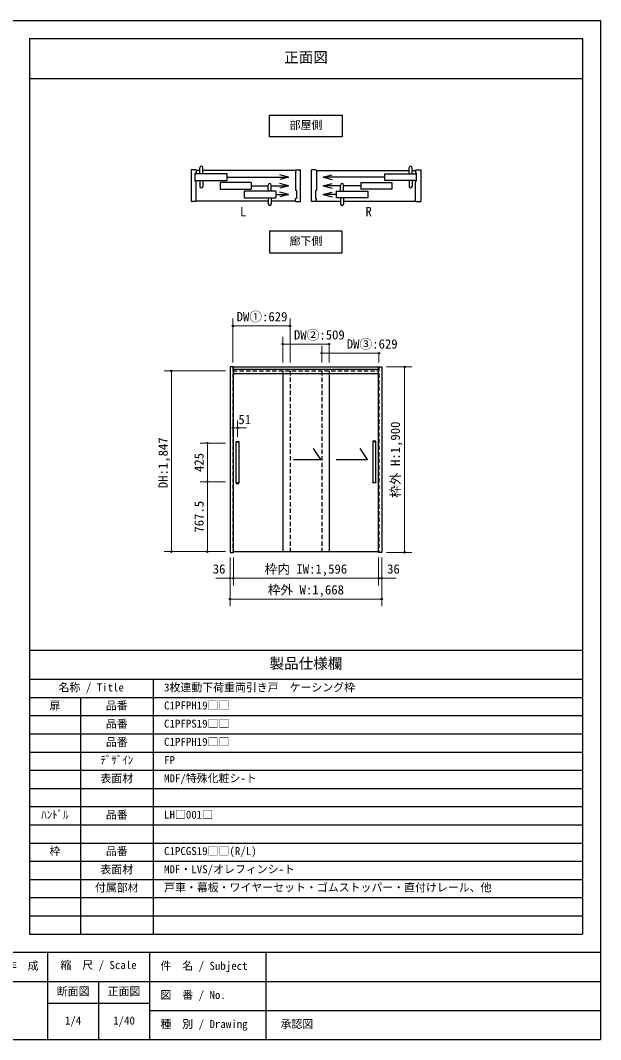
# Model space of a CAD drawing. Units: millimetres on the paper, enlarged 4 times, with parts at other scales. Extents: x -800 to 800, y -560 to 560.
# Drawn here: x 162 to 800, y -560 to 560 of the extents above; entities that cross this region are included whole.
import ezdxf
from ezdxf.enums import TextEntityAlignment as Align

# ---------------------------------------------------------------- set-up
doc = ezdxf.new("R2010")
doc.units = ezdxf.units.MM
doc.header["$LTSCALE"] = 4
doc.header["$PDMODE"] = 32
doc.header["$PDSIZE"] = 1.6
doc.linetypes.add('CHAIN_DOUBLE_DASH', pattern=[23.5, 12, -1.5, 3.5, -1.5, 3.5, -1.5])
doc.linetypes.add('DASHED1', pattern=[1.8, 1.2, -0.6])
doc.layers.add('0-0', color=7, linetype='Continuous', lineweight=25)
doc.layers.add('1-0', color=7, linetype='Continuous', lineweight=25)
doc.styles.add('ＭＳ ゴシック', font='')
doc.styles.get('ＭＳ ゴシック').set_extended_font_data('MS Gothic')

msp = doc.modelspace()

# ---------------------------------------------------------------- linework, layer by layer
at = {"layer": '0-0'}
for p, q in [((172, 540), (780, 540)), ((780, 540), (780, -444)), ((172, 496), (780, 496)), ((172, -132), (780, -132)), ((172, -164), (780, -164)), ((308, -164), (308, -444)), ((172, -184), (780, -184)), ((228, -184), (228, -444)), ((172, -204), (780, -204)), ((172, -224), (780, -224)), ((172, -244), (780, -244)), ((172, -264), (780, -264)), ((172, -284), (780, -284)), ((172, -304), (780, -304)), ((172, -324), (780, -324)), ((172, -344), (780, -344)), ((172, -364), (780, -364)), ((172, -384), (780, -384)), ((172, -404), (780, -404)), ((172, -424), (780, -424)), ((-800, -464), (800, -464)), ((192, -464), (192, -560)), ((304, -464), (304, -560)), ((432, -464), (432, -560)), ((-476, -496), (800, -496)), ((248, -496), (248, -560)), ((192, -520), (304, -520)), ((304, -528), (800, -528)), ((-800, -560), (800, -560))]:
    msp.add_line(p, q, dxfattribs=at)
for points in [[(-800, 560), (800, 560), (800, -560)], [(172, 540), (172, -444), (780, -444)]]:
    msp.add_lwpolyline(points, dxfattribs=at)
at = {"layer": '1-0'}
for p, q in [((349.76, 395.702), (349.76, 360.813)), ((354.879, 395.702), (349.76, 395.702)), ((354.323, 383.369), (354.323, 392.258)), ((354.323, 392.258), (355.435, 392.258)), ((355.435, 395.146), (354.879, 395.702)), ((355.435, 395.146), (355.435, 392.258)), ((359.323, 395.035), (355.435, 395.035)), ((359.323, 391.48), (359.323, 398.146)), ((362.657, 391.48), (362.657, 398.146)), ((464.286, 395.035), (362.657, 395.035)), ((464.881, 395.702), (470, 395.702)), ((470, 360.813), (470, 395.702)), ((482, 360.813), (482, 395.702)), ((487.119, 395.702), (482, 395.702)), ((487.714, 395.035), (589.343, 395.035)), ((589.343, 391.48), (589.343, 398.146)), ((592.677, 391.48), (592.677, 398.146)), ((592.677, 395.035), (596.565, 395.035)), ((596.565, 395.146), (597.121, 395.702)), ((596.565, 395.146), (596.565, 392.258)), ((597.677, 392.258), (596.565, 392.258)), ((597.121, 395.702), (602.24, 395.702)), ((597.677, 383.369), (597.677, 392.258)), ((602.24, 395.702), (602.24, 360.813)), ((389.323, 391.48), (354.323, 391.48)), ((354.323, 384.146), (389.323, 384.146)), ((354.323, 383.369), (355.435, 383.369)), ((355.435, 361.369), (355.435, 383.369)), ((359.323, 384.146), (359.323, 377.48)), ((362.657, 384.146), (362.657, 377.48)), ((381.615, 381.924), (381.615, 374.591)), ((415.615, 381.924), (381.615, 381.924)), ((389.323, 384.146), (389.323, 391.48)), ((389.323, 387.813), (456.905, 387.813)), ((415.615, 381.924), (415.615, 374.591)), ((456.905, 387.813), (447.246, 390.401)), ((456.905, 387.813), (447.246, 385.225)), ((456.905, 378.258), (447.246, 380.846)), ((495.095, 387.813), (504.754, 390.401)), ((495.095, 387.813), (504.754, 385.225)), ((562.677, 387.813), (495.095, 387.813)), ((495.095, 378.258), (504.754, 380.846)), ((536.385, 381.924), (570.385, 381.924)), ((536.385, 381.924), (536.385, 374.591)), ((562.677, 391.48), (597.677, 391.48)), ((562.677, 384.146), (562.677, 391.48)), ((597.677, 384.146), (562.677, 384.146)), ((570.385, 381.924), (570.385, 374.591)), ((589.343, 384.146), (589.343, 377.48)), ((592.677, 384.146), (592.677, 377.48)), ((596.565, 361.369), (596.565, 383.369)), ((597.677, 383.369), (596.565, 383.369)), ((381.615, 374.591), (415.615, 374.591)), ((415.615, 378.258), (434.573, 378.258)), ((434.573, 372.369), (434.573, 379.035)), ((437.906, 372.369), (437.906, 379.035)), ((437.906, 378.258), (456.905, 378.258)), ((442.906, 372.369), (442.906, 365.035)), ((456.905, 378.258), (447.246, 375.669)), ((456.905, 368.702), (447.246, 371.29)), ((465.437, 373.146), (464.325, 373.146)), ((465.437, 373.146), (465.437, 364.258)), ((486.563, 373.146), (486.563, 364.258)), ((486.563, 373.146), (487.675, 373.146)), ((495.095, 378.258), (504.754, 375.669)), ((514.094, 378.258), (495.095, 378.258)), ((495.095, 368.702), (504.754, 371.29)), ((509.094, 372.369), (509.094, 365.035)), ((514.094, 372.369), (514.094, 379.035)), ((517.427, 372.369), (517.427, 379.035)), ((536.385, 378.258), (517.427, 378.258)), ((570.385, 374.591), (536.385, 374.591)), ((354.879, 360.813), (349.76, 360.813)), ((354.879, 360.813), (355.435, 361.369)), ((434.573, 361.48), (355.435, 361.48)), ((434.573, 365.035), (434.573, 358.369)), ((437.906, 365.035), (437.906, 358.369)), ((464.286, 361.48), (437.906, 361.48)), ((442.906, 368.702), (456.905, 368.702)), ((456.905, 368.702), (447.246, 366.114)), ((464.325, 361.369), (464.325, 364.258)), ((465.437, 364.258), (464.325, 364.258)), ((464.325, 361.369), (464.881, 360.813)), ((464.881, 360.813), (470, 360.813)), ((487.119, 360.813), (482, 360.813)), ((486.563, 364.258), (487.675, 364.258)), ((487.675, 361.369), (487.119, 360.813)), ((487.675, 361.369), (487.675, 364.258)), ((487.714, 361.48), (514.094, 361.48)), ((495.095, 368.702), (504.754, 366.114)), ((509.094, 368.702), (495.095, 368.702)), ((514.094, 365.035), (514.094, 358.369)), ((517.427, 365.035), (517.427, 358.369)), ((517.427, 361.48), (596.565, 361.48)), ((597.121, 360.813), (596.565, 361.369)), ((597.121, 360.813), (602.24, 360.813)), ((555.81, 179.233), (558.21, 179.233)), ((555.81, -24.567), (555.81, 179.233)), ((396.21, 176.833), (555.81, 176.833)), ((396.21, 175.633), (396.21, 170.633)), ((396.21, 171.833), (555.81, 171.833)), ((450.56, 174.733), (450.561, -23.767)), ((501.46, 174.733), (501.461, -23.767)), ((399.311, 51.783), (399.311, 96.683)), ((552.71, 52.283), (552.71, 97.183)), ((395.711, -23.767), (556.31, -23.767))]:
    msp.add_line(p, q, dxfattribs=at)
at = {"layer": '1-0', "color": 4, "lineweight": 9}
for p, q in [((395.71, 232.233), (395.71, 184.233)), ((395.71, 224.233), (458.61, 224.233)), ((458.61, 232.233), (458.61, 184.233)), ((450.56, 212.233), (450.56, 184.233)), ((450.56, 204.233), (501.46, 204.233)), ((493.411, 202.233), (493.411, 184.233)), ((501.46, 204.233), (501.46, 184.233)), ((493.411, 194.233), (556.311, 194.233)), ((556.311, 194.233), (556.311, 184.233)), ((592.41, 179.233), (564.41, 179.233)), ((584.41, -24.567), (584.41, 179.233)), ((320.098, 174.733), (387.577, 174.733)), ((328.098, -23.767), (328.098, 174.733)), ((395.711, 120.233), (395.711, 102.233)), ((395.711, 112.233), (410.811, 112.233)), ((400.811, 120.233), (400.811, 102.233)), ((359.61, 95.483), (387.577, 95.483)), ((367.61, 52.983), (367.61, 95.483)), ((359.61, 52.983), (387.577, 52.983)), ((367.61, -23.767), (367.61, 52.983)), ((320.098, -23.767), (387.577, -23.767)), ((359.61, -23.767), (387.577, -23.767)), ((392.61, -61.023), (392.61, -30.165)), ((396.21, -61.023), (396.21, -30.165)), ((555.81, -61.023), (555.81, -30.165)), ((559.41, -61.023), (559.41, -30.165)), ((592.41, -24.567), (564.41, -24.567)), ((376.939, -53.023), (396.21, -53.023)), ((392.61, -83.88), (392.61, -53.023)), ((396.21, -53.023), (555.81, -53.023)), ((555.81, -53.023), (575.261, -53.023)), ((559.41, -83.88), (559.41, -53.023)), ((392.61, -75.88), (559.41, -75.88))]:
    msp.add_line(p, q, dxfattribs=at)
at = {"layer": '1-0', "linetype": 'DASHED1'}
for p, q in [((395.71, 179.233), (395.711, -23.767)), ((556.311, 179.233), (556.311, -23.767)), ((395.711, 174.733), (556.31, 174.733)), ((458.61, 174.733), (458.611, -23.767)), ((493.411, 174.733), (493.411, -23.767))]:
    msp.add_line(p, q, dxfattribs=at)
at = {"layer": '1-0', "linetype": 'CHAIN_DOUBLE_DASH'}
for p, q in [((543.695, 77.333), (535.462, 89.709)), ((509.111, 77.333), (543.695, 77.333))]:
    msp.add_line(p, q, dxfattribs=at)
at = {"layer": '1-0'}
for points in [[(436, 456), (516, 456), (516, 432), (436, 432)], [(436, 304.526), (516, 304.526), (516, 328.526), (436, 328.526)], [(392.61, 179.233), (392.61, -24.567), (396.21, -24.567), (396.21, 179.233)], [(399.311, 97.233), (402.311, 97.233), (402.311, 96.683), (399.311, 96.683)], [(552.71, 97.733), (549.71, 97.733), (549.71, 97.183), (552.71, 97.183)]]:
    msp.add_lwpolyline(points, close=True, dxfattribs=at)
for points in [[(464.881, 395.702), (464.325, 395.146), (464.325, 373.146)], [(487.119, 395.702), (487.675, 395.146), (487.675, 373.146)], [(442.906, 372.369), (407.906, 372.369), (407.906, 365.035), (442.906, 365.035)], [(509.094, 372.369), (544.094, 372.369), (544.094, 365.035), (509.094, 365.035)], [(396.21, 179.233), (559.41, 179.233), (559.41, -24.567), (555.81, -24.567)], [(402.311, 96.683), (402.311, 51.783), (399.311, 51.783), (399.311, 51.233), (402.311, 51.233), (402.311, 51.783)], [(549.71, 97.183), (549.71, 52.283), (552.71, 52.283), (552.71, 51.733), (549.71, 51.733), (549.71, 52.283)]]:
    msp.add_lwpolyline(points, dxfattribs=at)
at = {"layer": '1-0', "linetype": 'CHAIN_DOUBLE_DASH'}
msp.add_lwpolyline([(462.411, 77.333), (492.457, 77.333), (484.224, 89.709)], dxfattribs=at)
at = {"layer": '1-0'}
for centre, start, end in [((360.99, 398.146), 0, 180), ((591.01, 398.146), 0, 180), ((360.99, 377.48), 180, 0), ((436.24, 379.035), 0, 180), ((515.76, 379.035), 0, 180), ((591.01, 377.48), 180, 0), ((436.24, 358.369), 180, 0), ((515.76, 358.369), 180, 0)]:
    msp.add_arc(centre, 1.667, start, end, dxfattribs=at)
at = {"layer": '1-0', "color": 4}
for p in [(395.71, 224.233), (458.61, 224.233), (450.56, 204.233), (501.46, 204.233), (493.411, 194.233), (556.311, 194.233), (584.41, 179.233), (328.098, 174.733), (395.711, 112.233), (400.811, 112.233), (367.61, 95.483), (367.61, 52.983), (328.098, -23.767), (367.61, -23.767), (584.41, -24.567), (392.61, -53.023), (396.21, -53.023), (555.81, -53.023), (559.41, -53.023), (392.61, -75.88), (559.41, -75.88)]:
    msp.add_point(p, dxfattribs=at)

# ---------------------------------------------------------------- texts
at = {"layer": '0-0', "style": 'ＭＳ ゴシック'}
for s, height, p in [('正面図', 11.73, (452, 510)), ('製品仕様欄', 11.73, (436, -155.963)), ('名称 / Title', 8.798, (204, -180)), ('3枚連動下荷重両引き戸\u3000ケーシング枠', 8.798, (320, -180)), ('扉', 8.798, (194, -200)), ('品番', 8.798, (256, -200)), ('C1PFPH19□□', 8.798, (320, -199.84)), ('品番', 8.798, (256, -220)), ('C1PFPS19□□', 8.798, (320, -219.84)), ('品番', 8.798, (256, -240)), ('C1PFPH19□□', 8.798, (320, -239.84)), ('ﾃﾞｻﾞｲﾝ', 8.798, (250, -260)), ('FP', 8.798, (320, -259.84)), ('表面材', 8.798, (250, -280)), ('MDF/特殊化粧シ-ト', 8.798, (320, -279.84)), ('ﾊﾝﾄﾞﾙ', 8.798, (185, -320)), ('品番', 8.798, (256, -320)), ('LH□001□', 8.798, (320, -319.84)), ('枠', 8.798, (194, -360)), ('品番', 8.798, (256, -360)), ('C1PCGS19□□(R/L)', 8.798, (320, -359.84)), ('表面材', 8.798, (250, -380)), ('MDF・LVS/オレフィンシ-ト', 8.798, (320, -379.84)), ('付属部材', 8.798, (244, -400)), ('戸車・幕板・ワイヤーセット・ゴムストッパー・直付けレール、他', 8.798, (320, -399.84)), ('作\u3000成', 8.798, (146, -485.92)), ('縮\u3000尺 / Scale', 8.798, (206, -485.095)), ('件\u3000名 / Subject', 8.798, (316, -485.919)), ('断面図', 8.798, (202, -513.968)), ('正面図', 8.798, (258, -513.968)), ('図\u3000番 / No.', 8.798, (316, -517.919)), ('1/4', 8.798, (211, -546.097)), ('1/40', 8.798, (264, -546.097)), ('種\u3000別 / Drawing', 8.798, (316, -549.919)), ('承認図', 8.798, (448, -549.919))]:
    msp.add_text(s, height=height, dxfattribs=at).set_placement(p, align=Align.BOTTOM_LEFT)
at = {"layer": '1-0', "style": 'ＭＳ ゴシック'}
for s, height, p in [('部屋側', 8.798, (458, 438)), ('L', 10.26, (403.521, 341.743)), ('R', 10.26, (541.433, 341.743)), ('廊下側', 8.798, (458, 310.526)), ('DW①:629', 10.26, (399.778, 226.233)), ('DW②:509', 10.26, (462.793, 206.233)), ('DW③:629', 10.26, (520.913, 196.233)), ('51', 10.26, (401.701, 113.233)), ('36', 10.26, (373.52, -51.023)), ('枠内 IW:1,596', 10.26, (430.51, -51.023)), ('36', 10.26, (565.219, -51.023)), ('枠外 W:1,668', 10.26, (434.01, -73.88))]:
    msp.add_text(s, height=height, dxfattribs=at).set_placement(p, align=Align.BOTTOM_LEFT)
for s, p in [('枠外 H:1,900', (582.41, 35.333)), ('DH:1,847', (327.098, 45.983)), ('425', (366.61, 63.733)), ('767.5', (366.61, -2.892))]:
    msp.add_text(s, height=10.26, rotation=90, dxfattribs=at).set_placement(p, align=Align.BOTTOM_LEFT)

doc.saveas('drawing.dxf')
